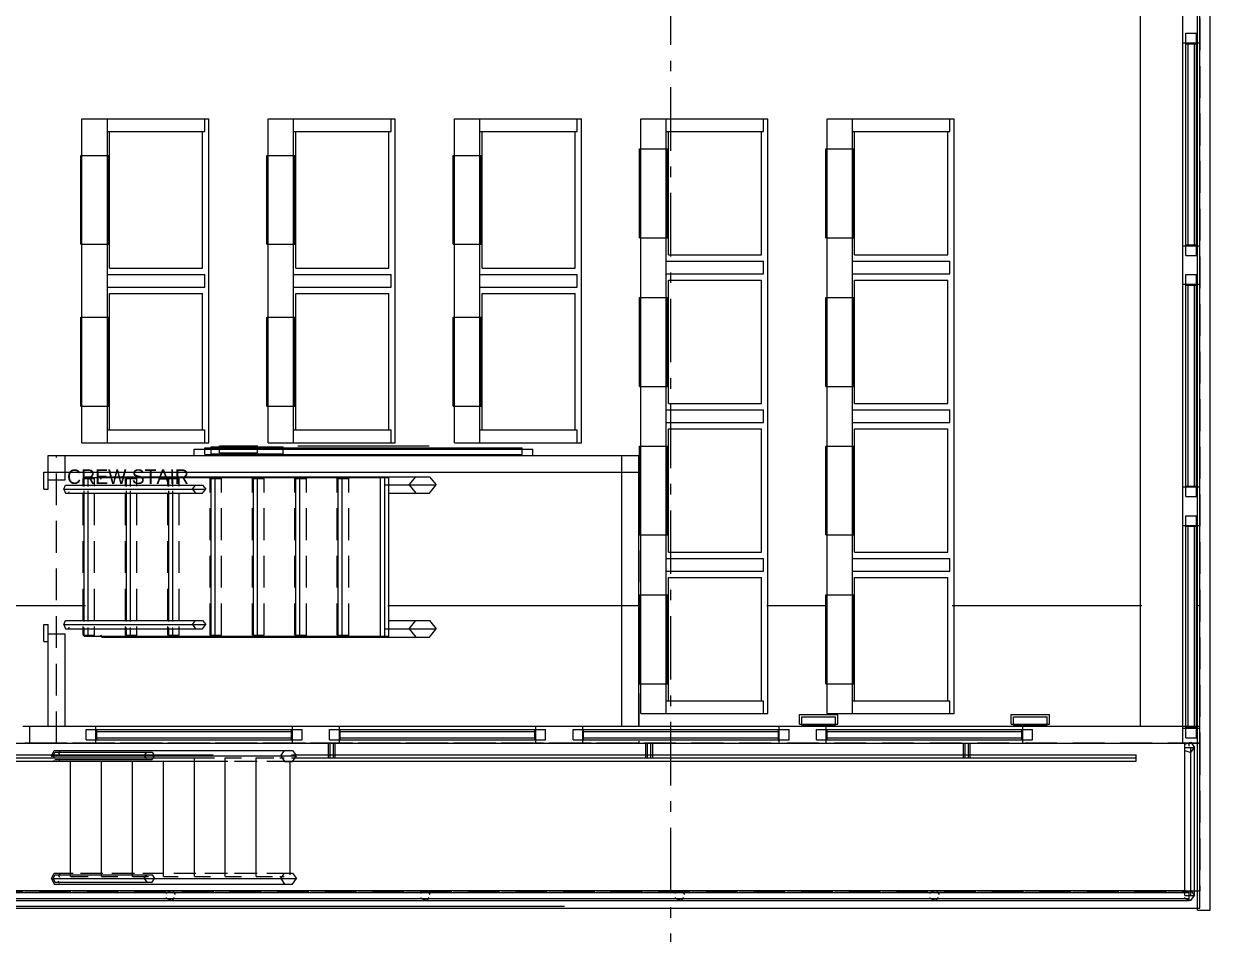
# Model space of a CAD drawing. Extents: x 5 to 836, y 5 to 589.
# Drawn here: x 381.9 to 494, y 383.9 to 470 of the extents above; entities that cross this region are included whole.
import ezdxf

# ---------------------------------------------------------------- set-up
doc = ezdxf.new("R2010")
doc.units = 0
doc.linetypes.add('CENTER', pattern=[10, 6, -1.5, 1, -1.5])
doc.linetypes.add('DASHED', pattern=[4.5, 3, -1.5])
for name, color, linetype in [('CENTRE', 4, 'CENTER'), ('CUT', 7, 'CONTINUOUS'), ('DETAIL', 8, 'CONTINUOUS'), ('GA', 4, 'DASHED'), ('GA-TEXT', 4, 'CONTINUOUS'), ('MARKING', 4, 'DASHED'), ('OUTLINE', 7, 'CONTINUOUS')]:
    doc.layers.add(name, color=color, linetype=linetype)

msp = doc.modelspace()

# ---------------------------------------------------------------- linework, layer by layer
at = {"layer": 'CENTRE'}
msp.add_line((443, 564), (443, 377), dxfattribs=at)
at = {"layer": 'CUT'}
for p, q in [((491.4, 468.18), (491.4, 471.82)), ((493, 468.18), (493, 471.82)), ((491.7, 468.1), (491.7, 469.1)), ((491.7, 469.1), (492.7, 469.1)), ((492.7, 468.1), (492.7, 469.1)), ((491.4, 468.18), (493, 468.18)), ((491.7, 468.1), (492.7, 468.1)), ((491.9, 449.1), (491.9, 468.1)), ((492.5, 449.1), (492.5, 468.1)), ((491.4, 445.38), (491.4, 449.02)), ((491.4, 449.02), (493, 449.02)), ((491.7, 449.1), (492.7, 449.1)), ((491.7, 448.1), (491.7, 449.1)), ((492.7, 448.1), (492.7, 449.1)), ((493, 445.38), (493, 449.02)), ((491.7, 448.1), (492.7, 448.1)), ((491.7, 445.3), (491.7, 446.3)), ((491.7, 446.3), (492.7, 446.3)), ((492.7, 445.3), (492.7, 446.3)), ((491.4, 445.38), (493, 445.38)), ((491.7, 445.3), (492.7, 445.3)), ((491.9, 426.3), (491.9, 445.3)), ((492.5, 426.3), (492.5, 445.3)), ((398, 429.8), (430, 429.8)), ((398, 429.2), (398, 429.8)), ((399, 429.9), (429, 429.9)), ((399, 429.28), (399, 429.9)), ((399.6, 430), (406.4, 430)), ((399.6, 429.36), (399.6, 430)), ((399.6, 429.36), (406.4, 429.36)), ((400.4, 430.1), (404, 430.1)), ((400.4, 429.44), (400.4, 430.1)), ((400.4, 429.44), (404, 429.44)), ((404, 429.44), (404, 430.1)), ((406.4, 429.36), (406.4, 430)), ((429, 429.28), (429, 429.9)), ((430, 429.2), (430, 429.8)), ((384.2, 429.2), (440, 429.2)), ((384.2, 426), (384.2, 429.2)), ((385.8, 426.88), (385.8, 429.2)), ((399, 429.28), (429, 429.28)), ((438.4, 403.6), (438.4, 429.2)), ((440, 403.6), (440, 429.2)), ((383.8, 427.6), (440, 427.6)), ((383.8, 426), (383.8, 427.6)), ((418.33, 426.4), (418.96, 427.18)), ((418.96, 427.18), (420.24, 427.18)), ((420.24, 427.18), (420.87, 426.4)), ((383.8, 426), (384.2, 426)), ((384.2, 426.88), (385.8, 426.88)), ((397.83, 426), (398.14, 426.38)), ((397.83, 426), (397.9, 425.91)), ((398.14, 426.38), (398.78, 426.38)), ((398.78, 426.38), (399.1, 426)), ((398.78, 425.62), (399.1, 426)), ((415.6, 427.1), (416, 427.1)), ((415.6, 412.1), (415.6, 427.1)), ((416, 412.1), (416, 427.1)), ((418.33, 426.4), (418.96, 425.62)), ((420.24, 425.62), (420.87, 426.4)), ((491.4, 422.58), (491.4, 426.22)), ((491.4, 426.22), (493, 426.22)), ((491.7, 426.3), (492.7, 426.3)), ((491.7, 425.3), (491.7, 426.3)), ((492.7, 425.3), (492.7, 426.3)), ((493, 422.58), (493, 426.22)), ((397.9, 425.91), (398.14, 425.62)), ((398.14, 425.62), (398.78, 425.62)), ((418.96, 425.62), (420.24, 425.62)), ((491.7, 425.3), (492.7, 425.3)), ((491.7, 422.5), (491.7, 423.5)), ((491.7, 423.5), (492.7, 423.5)), ((492.7, 422.5), (492.7, 423.5)), ((491.4, 422.58), (493, 422.58)), ((491.7, 422.5), (492.7, 422.5)), ((491.9, 403.5), (491.9, 422.5)), ((492.5, 403.5), (492.5, 422.5)), ((383.8, 413.2), (384.2, 413.2)), ((383.8, 411.6), (383.8, 413.2)), ((384.2, 403.6), (384.2, 413.2)), ((397.83, 413.2), (398.14, 413.58)), ((397.83, 413.2), (398.14, 412.82)), ((398.14, 413.58), (398.78, 413.58)), ((398.14, 412.82), (398.78, 412.82)), ((398.78, 413.58), (399.1, 413.2)), ((398.78, 412.82), (399.1, 413.2)), ((418.33, 412.8), (418.96, 413.58)), ((418.33, 412.8), (418.96, 412.02)), ((418.96, 413.58), (420.24, 413.58)), ((420.24, 413.58), (420.87, 412.8)), ((420.24, 412.02), (420.87, 412.8)), ((383.8, 411.6), (384.2, 411.6)), ((384.2, 412.32), (385.8, 412.32)), ((385.8, 403.6), (385.8, 412.32)), ((415.6, 412.1), (416, 412.1)), ((418.96, 412.02), (420.24, 412.02)), ((382.48, 402), (382.48, 403.6)), ((382.48, 403.6), (388.72, 403.6)), ((388.72, 402), (388.72, 403.6)), ((407.28, 402), (407.28, 403.6)), ((407.28, 403.6), (411.72, 403.6)), ((411.72, 402), (411.72, 403.6)), ((430.28, 402), (430.28, 403.6)), ((430.28, 403.6), (434.72, 403.6)), ((434.72, 402), (434.72, 403.6)), ((438.4, 403.6), (440, 403.6)), ((453.28, 402), (453.28, 403.6)), ((453.28, 403.6), (457.72, 403.6)), ((455.4, 403.7), (455.4, 404.5)), ((455.4, 404.5), (458.6, 404.5)), ((455.4, 403.7), (458.6, 403.7)), ((457.72, 402), (457.72, 403.6)), ((458.6, 403.7), (458.6, 404.5)), ((475.4, 403.7), (475.4, 404.5)), ((475.4, 404.5), (478.6, 404.5)), ((475.4, 403.7), (478.6, 403.7)), ((476.28, 402), (476.28, 403.6)), ((476.28, 403.6), (493, 403.6)), ((478.6, 403.7), (478.6, 404.5)), ((493, 402), (493, 403.6)), ((387.8, 402.3), (387.8, 403.3)), ((387.8, 403.3), (388.8, 403.3)), ((388.8, 402.3), (388.8, 403.3)), ((388.8, 403.1), (407.2, 403.1)), ((388.8, 402.5), (407.2, 402.5)), ((407.2, 402.3), (407.2, 403.3)), ((407.2, 403.3), (408.2, 403.3)), ((408.2, 402.3), (408.2, 403.3)), ((410.8, 402.3), (410.8, 403.3)), ((410.8, 403.3), (411.8, 403.3)), ((411.8, 402.3), (411.8, 403.3)), ((411.8, 403.1), (430.2, 403.1)), ((411.8, 402.5), (430.2, 402.5)), ((430.2, 402.3), (430.2, 403.3)), ((430.2, 403.3), (431.2, 403.3)), ((431.2, 402.3), (431.2, 403.3)), ((433.8, 402.3), (433.8, 403.3)), ((433.8, 403.3), (434.8, 403.3)), ((434.8, 402.3), (434.8, 403.3)), ((434.8, 403.1), (453.2, 403.1)), ((434.8, 402.5), (453.2, 402.5)), ((453.2, 402.3), (453.2, 403.3)), ((453.2, 403.3), (454.2, 403.3)), ((454.2, 402.3), (454.2, 403.3)), ((456.8, 402.3), (456.8, 403.3)), ((456.8, 403.3), (457.8, 403.3)), ((457.8, 402.3), (457.8, 403.3)), ((457.8, 403.1), (476.2, 403.1)), ((457.8, 402.5), (476.2, 402.5)), ((476.2, 402.3), (476.2, 403.3)), ((476.2, 403.3), (477.2, 403.3)), ((477.2, 402.3), (477.2, 403.3)), ((491.4, 403.42), (493, 403.42)), ((491.4, 402), (491.4, 403.42)), ((491.7, 403.5), (492.7, 403.5)), ((491.7, 402.5), (491.7, 403.5)), ((491.7, 402.5), (492.7, 402.5)), ((492.7, 402.5), (492.7, 403.5)), ((382.48, 402), (388.72, 402)), ((387.8, 402.3), (388.8, 402.3)), ((406.18, 400.8), (406.55, 401.32)), ((406.55, 401.32), (407.29, 401.32)), ((407.2, 402.3), (408.2, 402.3)), ((407.28, 402), (411.72, 402)), ((407.29, 401.32), (407.67, 400.8)), ((410.8, 402.3), (411.8, 402.3)), ((430.2, 402.3), (431.2, 402.3)), ((430.28, 402), (434.72, 402)), ((433.8, 402.3), (434.8, 402.3)), ((453.2, 402.3), (454.2, 402.3)), ((453.28, 402), (457.72, 402)), ((456.8, 402.3), (457.8, 402.3)), ((476.2, 402.3), (477.2, 402.3)), ((476.28, 402), (493, 402)), ((393.27, 400.8), (393.52, 401.15)), ((393.27, 400.8), (393.52, 400.45)), ((393.52, 401.15), (394.02, 401.15)), ((393.52, 400.45), (394.02, 400.45)), ((394.02, 401.15), (394.26, 400.8)), ((394.02, 400.45), (394.26, 400.8)), ((406.18, 400.8), (406.55, 400.28)), ((406.55, 400.28), (407.29, 400.28)), ((407.29, 400.28), (407.67, 400.8)), ((393.27, 389.2), (393.52, 389.55)), ((393.27, 389.2), (393.52, 388.85)), ((393.52, 389.55), (394.02, 389.55)), ((394.02, 389.55), (394.26, 389.2)), ((394.02, 388.85), (394.26, 389.2)), ((406.18, 389.2), (406.55, 389.72)), ((406.18, 389.2), (406.55, 388.68)), ((406.55, 389.72), (407.29, 389.72)), ((407.29, 389.72), (407.67, 389.2)), ((407.29, 388.68), (407.67, 389.2)), ((393.52, 388.85), (394.02, 388.85)), ((406.55, 388.68), (407.29, 388.68))]:
    msp.add_line(p, q, dxfattribs=at)
at = {"layer": 'DETAIL'}
for p, q in [((492.8, 386.2), (492.8, 553.8)), ((494, 386.2), (494, 553.8)), ((493, 386.4), (493, 553.6)), ((491.4, 402), (491.4, 538)), ((487.4, 403.6), (487.4, 536.4)), ((491.7, 448.1), (491.7, 469.1)), ((491.7, 469.1), (492.7, 469.1)), ((492.7, 448.1), (492.7, 469.1)), ((491.4, 468.18), (493, 468.18)), ((491.7, 468.1), (492.7, 468.1)), ((491.9, 449.1), (491.9, 468.1)), ((492.5, 449.1), (492.5, 468.1)), ((387.4, 430.4), (387.4, 461)), ((387.4, 461), (399.4, 461)), ((389.8, 430.4), (389.8, 461)), ((399, 459.8), (399, 461)), ((399.4, 430.4), (399.4, 461)), ((405, 461), (417, 461)), ((405, 430.4), (405, 461)), ((407.4, 430.4), (407.4, 461)), ((416.6, 459.8), (416.6, 461)), ((417, 430.4), (417, 461)), ((422.6, 461), (434.6, 461)), ((422.6, 430.4), (422.6, 461)), ((425, 430.4), (425, 461)), ((434.2, 459.8), (434.2, 461)), ((434.6, 430.4), (434.6, 461)), ((440.2, 461), (452.2, 461)), ((440.2, 404.8), (440.2, 461)), ((442.6, 404.8), (442.6, 461)), ((451.8, 459.8), (451.8, 461)), ((452.2, 404.8), (452.2, 461)), ((457.8, 404.8), (457.8, 461)), ((457.8, 461), (469.8, 461)), ((460.2, 404.8), (460.2, 461)), ((469.4, 459.8), (469.4, 461)), ((469.8, 404.8), (469.8, 461)), ((389.8, 459.8), (399, 459.8)), ((390, 446.9), (390, 459.8)), ((398.8, 446.9), (398.8, 459.8)), ((407.4, 459.8), (416.6, 459.8)), ((407.6, 446.9), (407.6, 459.8)), ((416.4, 446.9), (416.4, 459.8)), ((425, 459.8), (434.2, 459.8)), ((425.2, 446.9), (425.2, 459.8)), ((434, 446.9), (434, 459.8)), ((442.6, 459.8), (451.8, 459.8)), ((442.8, 448.15), (442.8, 459.8)), ((451.6, 448.15), (451.6, 459.8)), ((460.2, 459.8), (469.4, 459.8)), ((460.4, 448.15), (460.4, 459.8)), ((469.2, 448.15), (469.2, 459.8)), ((387.28, 449.15), (387.28, 457.55)), ((387.28, 457.55), (389.92, 457.55)), ((389.92, 449.15), (389.92, 457.55)), ((404.88, 457.55), (407.52, 457.55)), ((404.88, 449.15), (404.88, 457.55)), ((407.52, 449.15), (407.52, 457.55)), ((422.48, 457.55), (425.12, 457.55)), ((422.48, 449.15), (422.48, 457.55)), ((425.12, 449.15), (425.12, 457.55)), ((440.08, 449.77), (440.08, 458.17)), ((440.08, 458.17), (442.72, 458.17)), ((442.72, 449.77), (442.72, 458.17)), ((457.68, 458.17), (460.32, 458.17)), ((457.68, 449.77), (457.68, 458.17)), ((460.32, 449.77), (460.32, 458.17)), ((440.08, 449.77), (442.72, 449.77)), ((457.68, 449.77), (460.32, 449.77)), ((387.28, 449.15), (389.92, 449.15)), ((404.88, 449.15), (407.52, 449.15)), ((422.48, 449.15), (425.12, 449.15)), ((491.4, 449.02), (493, 449.02)), ((491.7, 449.1), (492.7, 449.1)), ((442.6, 447.55), (451.8, 447.55)), ((442.8, 448.15), (451.6, 448.15)), ((451.8, 446.35), (451.8, 447.55)), ((460.2, 447.55), (469.4, 447.55)), ((460.4, 448.15), (469.2, 448.15)), ((469.4, 446.35), (469.4, 447.55)), ((491.7, 448.1), (492.7, 448.1)), ((389.8, 446.3), (399, 446.3)), ((390, 446.9), (398.8, 446.9)), ((399, 445.1), (399, 446.3)), ((407.4, 446.3), (416.6, 446.3)), ((407.6, 446.9), (416.4, 446.9)), ((416.6, 445.1), (416.6, 446.3)), ((425, 446.3), (434.2, 446.3)), ((425.2, 446.9), (434, 446.9)), ((434.2, 445.1), (434.2, 446.3)), ((442.6, 446.35), (451.8, 446.35)), ((460.2, 446.35), (469.4, 446.35)), ((491.7, 446.3), (492.7, 446.3)), ((491.7, 425.3), (491.7, 446.3)), ((492.7, 425.3), (492.7, 446.3)), ((389.8, 445.1), (399, 445.1)), ((407.4, 445.1), (416.6, 445.1)), ((425, 445.1), (434.2, 445.1)), ((442.8, 434.1), (442.8, 445.75)), ((442.8, 445.75), (451.6, 445.75)), ((451.6, 434.1), (451.6, 445.75)), ((460.4, 445.75), (469.2, 445.75)), ((460.4, 434.1), (460.4, 445.75)), ((469.2, 434.1), (469.2, 445.75)), ((491.4, 445.38), (493, 445.38)), ((491.7, 445.3), (492.7, 445.3)), ((491.9, 426.3), (491.9, 445.3)), ((492.5, 426.3), (492.5, 445.3)), ((390, 431.6), (390, 444.5)), ((390, 444.5), (398.8, 444.5)), ((398.8, 431.6), (398.8, 444.5)), ((407.6, 444.5), (416.4, 444.5)), ((407.6, 431.6), (407.6, 444.5)), ((416.4, 431.6), (416.4, 444.5)), ((425.2, 444.5), (434, 444.5)), ((425.2, 431.6), (425.2, 444.5)), ((434, 431.6), (434, 444.5)), ((440.08, 435.72), (440.08, 444.12)), ((440.08, 444.12), (442.72, 444.12)), ((442.72, 435.72), (442.72, 444.12)), ((457.68, 444.12), (460.32, 444.12)), ((457.68, 435.72), (457.68, 444.12)), ((460.32, 435.72), (460.32, 444.12)), ((387.28, 433.85), (387.28, 442.25)), ((387.28, 442.25), (389.92, 442.25)), ((389.92, 433.85), (389.92, 442.25)), ((404.88, 442.25), (407.52, 442.25)), ((404.88, 433.85), (404.88, 442.25)), ((407.52, 433.85), (407.52, 442.25)), ((422.48, 442.25), (425.12, 442.25)), ((422.48, 433.85), (422.48, 442.25)), ((425.12, 433.85), (425.12, 442.25)), ((440.08, 435.72), (442.72, 435.72)), ((457.68, 435.72), (460.32, 435.72)), ((387.28, 433.85), (389.92, 433.85)), ((404.88, 433.85), (407.52, 433.85)), ((422.48, 433.85), (425.12, 433.85)), ((442.8, 434.1), (451.6, 434.1)), ((460.4, 434.1), (469.2, 434.1)), ((442.6, 433.5), (451.8, 433.5)), ((451.8, 432.3), (451.8, 433.5)), ((460.2, 433.5), (469.4, 433.5)), ((469.4, 432.3), (469.4, 433.5)), ((389.8, 431.6), (399, 431.6)), ((399, 430.4), (399, 431.6)), ((407.4, 431.6), (416.6, 431.6)), ((416.6, 430.4), (416.6, 431.6)), ((425, 431.6), (434.2, 431.6)), ((434.2, 430.4), (434.2, 431.6)), ((442.6, 432.3), (451.8, 432.3)), ((442.8, 420.05), (442.8, 431.7)), ((442.8, 431.7), (451.6, 431.7)), ((451.6, 420.05), (451.6, 431.7)), ((460.2, 432.3), (469.4, 432.3)), ((460.4, 431.7), (469.2, 431.7)), ((460.4, 420.05), (460.4, 431.7)), ((469.2, 420.05), (469.2, 431.7)), ((387.4, 430.4), (399.4, 430.4)), ((398, 429.8), (399.68, 429.8)), ((398, 429.2), (398, 429.8)), ((399, 429.28), (399, 429.9)), ((399, 429.9), (429, 429.9)), ((399.6, 430), (406.4, 430)), ((399.6, 429.36), (399.6, 430)), ((399.6, 429.36), (406.4, 429.36)), ((400.4, 430.1), (404, 430.1)), ((400.4, 429.44), (400.4, 430.1)), ((400.4, 429.44), (404, 429.44)), ((404, 429.44), (404, 430.1)), ((405, 430.4), (417, 430.4)), ((406.24, 429.8), (430, 429.8)), ((406.4, 429.36), (406.4, 430)), ((422.6, 430.4), (434.6, 430.4)), ((429, 429.28), (429, 429.9)), ((430, 429.2), (430, 429.8)), ((440.08, 421.68), (440.08, 430.07)), ((440.08, 430.07), (442.72, 430.07)), ((442.72, 421.68), (442.72, 430.07)), ((457.68, 430.07), (460.32, 430.07)), ((457.68, 421.68), (457.68, 430.07)), ((460.32, 421.68), (460.32, 430.07)), ((384.2, 429.2), (440, 429.2)), ((384.2, 426), (384.2, 429.2)), ((385.8, 426.88), (385.8, 429.2)), ((399, 429.28), (429, 429.28)), ((438.4, 403.6), (438.4, 429.2)), ((440, 403.6), (440, 429.2)), ((383.8, 427.6), (440, 427.6)), ((383.8, 426), (383.8, 427.6)), ((389.19, 426.96), (389.28, 427.18)), ((389.28, 427.18), (420.24, 427.18)), ((383.8, 426), (384.2, 426)), ((384.2, 426.88), (385.8, 426.88)), ((385.69, 426), (385.85, 426.38)), ((385.69, 426), (399.1, 426)), ((385.69, 426), (385.85, 425.62)), ((385.85, 426.38), (398.78, 426.38)), ((387.6, 427.1), (416.4, 427.1)), ((387.6, 426.27), (387.6, 427.1)), ((388, 426.27), (388, 427.1)), ((391.6, 426.27), (391.6, 427.1)), ((392, 426.27), (392, 427.1)), ((392.4, 426.96), (392.4, 427.1)), ((395.6, 426.27), (395.6, 427.1)), ((396, 426.27), (396, 427.1)), ((396.4, 426.96), (396.4, 427.1)), ((399.6, 412.1), (399.6, 427.1)), ((400, 412.1), (400, 427.1)), ((400.4, 426.96), (400.4, 427.1)), ((403.6, 412.1), (403.6, 427.1)), ((404, 412.1), (404, 427.1)), ((404.4, 426.96), (404.4, 427.1)), ((407.6, 412.1), (407.6, 427.1)), ((408, 412.1), (408, 427.1)), ((408.4, 426.96), (408.4, 427.1)), ((411.6, 412.1), (411.6, 427.1)), ((412, 412.1), (412, 427.1)), ((412.4, 426.96), (412.4, 427.1)), ((415.6, 412.1), (415.6, 427.1)), ((415.95, 426.4), (420.87, 426.4)), ((416, 412.1), (416, 427.1)), ((416.4, 412.1), (416.4, 427.1)), ((491.4, 426.22), (493, 426.22)), ((491.7, 426.3), (492.7, 426.3)), ((385.85, 425.62), (398.78, 425.62)), ((386.15, 425.62), (386.2, 425.75)), ((387.6, 413.49), (387.6, 425.85)), ((388, 413.49), (388, 425.85)), ((391.6, 413.49), (391.6, 425.85)), ((392, 413.49), (392, 425.85)), ((395.6, 413.49), (395.6, 425.85)), ((396, 413.49), (396, 425.85)), ((416.32, 425.62), (420.24, 425.62)), ((491.7, 425.3), (492.7, 425.3)), ((491.7, 402.5), (491.7, 423.5)), ((491.7, 423.5), (492.7, 423.5)), ((492.7, 402.5), (492.7, 423.5)), ((440.08, 421.68), (442.72, 421.68)), ((457.68, 421.68), (460.32, 421.68)), ((491.4, 422.58), (493, 422.58)), ((491.7, 422.5), (492.7, 422.5)), ((491.9, 403.5), (491.9, 422.5)), ((492.5, 403.5), (492.5, 422.5)), ((442.6, 419.45), (451.8, 419.45)), ((442.8, 420.05), (451.6, 420.05)), ((451.8, 418.25), (451.8, 419.45)), ((460.2, 419.45), (469.4, 419.45)), ((460.4, 420.05), (469.2, 420.05)), ((469.4, 418.25), (469.4, 419.45)), ((442.6, 418.25), (451.8, 418.25)), ((460.2, 418.25), (469.4, 418.25)), ((442.8, 406), (442.8, 417.65)), ((442.8, 417.65), (451.6, 417.65)), ((451.6, 406), (451.6, 417.65)), ((460.4, 417.65), (469.2, 417.65)), ((460.4, 406), (460.4, 417.65)), ((469.2, 406), (469.2, 417.65)), ((440.08, 407.62), (440.08, 416.02)), ((440.08, 416.02), (442.72, 416.02)), ((442.72, 407.62), (442.72, 416.02)), ((457.68, 416.02), (460.32, 416.02)), ((457.68, 407.62), (457.68, 416.02)), ((460.32, 407.62), (460.32, 416.02)), ((356.09, 415), (387.73, 415)), ((416.29, 415), (440.08, 415)), ((452.12, 415), (457.72, 415)), ((469.62, 415), (487.54, 415)), ((492.86, 415), (493, 415)), ((383.8, 413.2), (384.2, 413.2)), ((383.8, 411.6), (383.8, 413.2)), ((384.2, 403.6), (384.2, 413.2)), ((385.69, 413.2), (385.85, 413.58)), ((385.69, 413.2), (399.1, 413.2)), ((385.69, 413.2), (385.85, 412.82)), ((385.85, 413.58), (398.78, 413.58)), ((385.85, 412.82), (398.78, 412.82)), ((386.15, 412.82), (386.2, 412.95)), ((387.6, 412.1), (387.6, 412.93)), ((388, 412.1), (388, 412.93)), ((391.6, 412.1), (391.6, 412.93)), ((392, 412.1), (392, 412.93)), ((395.6, 412.1), (395.6, 412.93)), ((396, 412.1), (396, 412.93)), ((415.95, 412.8), (420.87, 412.8)), ((416.32, 413.58), (420.24, 413.58)), ((383.8, 411.6), (384.2, 411.6)), ((384.2, 412.32), (385.8, 412.32)), ((385.8, 403.6), (385.8, 412.32)), ((387.6, 412.1), (416.4, 412.1)), ((389.19, 412.24), (389.28, 412.02)), ((389.28, 412.02), (420.24, 412.02)), ((392.4, 412.1), (392.4, 412.24)), ((396.4, 412.1), (396.4, 412.24)), ((400.4, 412.1), (400.4, 412.24)), ((404.4, 412.1), (404.4, 412.24)), ((408.4, 412.1), (408.4, 412.24)), ((412.4, 412.1), (412.4, 412.24)), ((440.08, 407.62), (442.72, 407.62)), ((457.68, 407.62), (460.32, 407.62)), ((442.6, 406), (451.8, 406)), ((451.8, 404.8), (451.8, 406)), ((460.2, 406), (469.4, 406)), ((469.4, 404.8), (469.4, 406)), ((440.2, 404.8), (452.2, 404.8)), ((455.2, 403.78), (455.2, 404.7)), ((455.2, 404.7), (458.8, 404.7)), ((457.8, 404.8), (469.8, 404.8)), ((458.8, 403.78), (458.8, 404.7)), ((475.2, 403.78), (475.2, 404.7)), ((475.2, 404.7), (478.8, 404.7)), ((478.8, 403.78), (478.8, 404.7)), ((382.48, 402), (382.48, 403.6)), ((382.48, 403.6), (491.89, 403.6)), ((388.72, 402), (388.72, 403.6)), ((407.28, 402), (407.28, 403.6)), ((411.72, 402), (411.72, 403.6)), ((430.28, 402), (430.28, 403.6)), ((434.72, 402), (434.72, 403.6)), ((453.28, 402), (453.28, 403.6)), ((455.2, 403.78), (458.8, 403.78)), ((455.4, 404.5), (458.6, 404.5)), ((455.4, 403.7), (455.4, 403.97)), ((455.4, 403.7), (458.6, 403.7)), ((457.72, 402), (457.72, 403.6)), ((458.6, 403.7), (458.6, 404.5)), ((475.2, 403.78), (478.8, 403.78)), ((475.4, 404.5), (478.6, 404.5)), ((475.4, 403.7), (475.4, 403.97)), ((475.4, 403.7), (478.6, 403.7)), ((476.28, 402), (476.28, 403.6)), ((478.6, 403.7), (478.6, 404.5)), ((492.72, 403.6), (493, 403.6)), ((387.8, 402.3), (387.8, 403.3)), ((387.8, 403.3), (408.2, 403.3)), ((388.8, 402.3), (388.8, 403.3)), ((388.8, 403.1), (407.2, 403.1)), ((388.8, 402.5), (407.2, 402.5)), ((407.2, 402.3), (407.2, 403.3)), ((408.2, 402.3), (408.2, 403.3)), ((410.8, 402.3), (410.8, 403.3)), ((410.8, 403.3), (431.2, 403.3)), ((411.8, 402.3), (411.8, 403.3)), ((411.8, 403.1), (430.2, 403.1)), ((411.8, 402.5), (430.2, 402.5)), ((430.2, 402.3), (430.2, 403.3)), ((431.2, 402.3), (431.2, 403.3)), ((433.8, 402.3), (433.8, 403.3)), ((433.8, 403.3), (454.2, 403.3)), ((434.8, 402.3), (434.8, 403.3)), ((434.8, 403.1), (453.2, 403.1)), ((434.8, 402.5), (453.2, 402.5)), ((453.2, 402.3), (453.2, 403.3)), ((454.2, 402.3), (454.2, 403.3)), ((456.8, 402.3), (456.8, 403.3)), ((456.8, 403.3), (477.2, 403.3)), ((457.8, 402.3), (457.8, 403.3)), ((457.8, 403.1), (476.2, 403.1)), ((457.8, 402.5), (476.2, 402.5)), ((476.2, 402.3), (476.2, 403.3)), ((477.2, 402.3), (477.2, 403.3)), ((491.4, 403.42), (493, 403.42)), ((491.7, 403.5), (492.7, 403.5)), ((491.7, 402.5), (492.7, 402.5)), ((382.48, 402), (493, 402)), ((384.52, 400.8), (384.76, 401.32)), ((384.76, 401.32), (407.29, 401.32)), ((385.24, 401.32), (385.34, 401.11)), ((387.8, 402.3), (408.2, 402.3)), ((410.68, 400.6), (410.68, 402)), ((410.8, 402.3), (431.2, 402.3)), ((410.84, 400.6), (410.84, 402)), ((411.16, 400.6), (411.16, 402)), ((411.32, 400.6), (411.32, 402)), ((433.8, 402.3), (454.2, 402.3)), ((440.68, 400.6), (440.68, 402)), ((440.84, 400.6), (440.84, 402)), ((441.16, 400.6), (441.16, 402)), ((441.32, 400.6), (441.32, 402)), ((456.8, 402.3), (477.2, 402.3)), ((470.68, 400.6), (470.68, 402)), ((470.84, 400.6), (470.84, 402)), ((471.16, 400.6), (471.16, 402)), ((471.32, 400.6), (471.32, 402)), ((491.6, 401.89), (492.15, 402.08)), ((491.6, 387.6), (491.6, 401.89)), ((491.6, 401.6), (492.5, 401.6)), ((492.15, 402.08), (492.5, 401.6)), ((492.15, 387.6), (492.15, 401.6)), ((492.15, 401.12), (492.5, 401.6)), ((492.5, 387.6), (492.5, 401.6)), ((229, 400.91), (399.79, 400.91)), ((229, 400.6), (399.93, 400.6)), ((229, 400.29), (401.19, 400.29)), ((384.52, 400.8), (407.67, 400.8)), ((384.52, 400.8), (384.56, 400.7)), ((384.68, 400.8), (384.84, 401.15)), ((384.68, 400.8), (384.73, 400.68)), ((384.71, 400.38), (384.76, 400.28)), ((384.84, 401.15), (394.02, 401.15)), ((384.84, 400.45), (394.02, 400.45)), ((385.16, 401.15), (385.27, 400.92)), ((385.24, 400.28), (385.29, 400.38)), ((386.32, 389.4), (386.32, 400.32)), ((389.25, 389.4), (389.25, 400.32)), ((392.17, 389.4), (392.17, 400.32)), ((395.09, 389.4), (395.09, 400.32)), ((398.02, 389.4), (398.02, 400.6)), ((400.94, 389.4), (400.94, 400.6)), ((400.94, 400.6), (402.47, 400.6)), ((401.8, 400.29), (403.94, 400.29)), ((403.86, 389.4), (403.86, 400.6)), ((403.86, 400.6), (405.53, 400.6)), ((404.88, 400.29), (487, 400.29)), ((406.09, 400.6), (406.51, 400.6)), ((407.06, 389.54), (407.06, 400.32)), ((407.21, 400.91), (487, 400.91)), ((407.21, 400.6), (487, 400.6)), ((487, 400.29), (487, 400.91)), ((491.6, 401.31), (492.15, 401.12)), ((384.52, 389.2), (384.76, 389.72)), ((384.52, 389.2), (407.67, 389.2)), ((384.52, 389.2), (384.76, 388.68)), ((384.68, 389.2), (384.84, 389.55)), ((384.68, 389.2), (384.84, 388.85)), ((384.76, 389.72), (386.57, 389.72)), ((384.84, 389.55), (394.02, 389.55)), ((385.16, 389.55), (385.27, 389.32)), ((385.24, 389.72), (385.34, 389.51)), ((386.32, 389.4), (387.99, 389.4)), ((387.27, 389.72), (389.37, 389.72)), ((389.25, 389.4), (390.78, 389.4)), ((390.21, 389.72), (392.36, 389.72)), ((392.17, 389.4), (393.7, 389.4)), ((393.14, 389.72), (395.15, 389.72)), ((395.09, 389.4), (396.48, 389.4)), ((396.07, 389.72), (398.17, 389.72)), ((398.02, 389.4), (399.55, 389.4)), ((399.01, 389.72), (401.15, 389.72)), ((400.94, 389.4), (402.47, 389.4)), ((401.8, 389.72), (403.94, 389.72)), ((403.86, 389.4), (405.39, 389.4)), ((404.88, 389.72), (407.29, 389.72)), ((406.09, 389.4), (406.51, 389.4)), ((35.28, 388.08), (491.72, 388.08)), ((225.64, 387.89), (492, 387.89)), ((384.76, 388.68), (407.29, 388.68)), ((384.84, 388.85), (394.02, 388.85)), ((385.16, 388.85), (385.22, 388.97)), ((385.24, 388.68), (385.29, 388.78)), ((395.38, 387.89), (395.94, 388.08)), ((395.38, 387.78), (395.38, 387.89)), ((395.94, 388.08), (396.22, 387.7)), ((419.44, 387.89), (420, 388.08)), ((419.44, 387.78), (419.44, 387.89)), ((420, 388.08), (420.27, 387.7)), ((443.49, 387.89), (444.05, 388.08)), ((443.49, 387.78), (443.49, 387.89)), ((444.05, 388.08), (444.33, 387.7)), ((467.54, 387.89), (468.1, 388.08)), ((467.54, 387.78), (467.54, 387.89)), ((468.1, 388.08), (468.38, 387.7)), ((491.6, 387.89), (492.15, 388.08)), ((492, 387.12), (492, 387.98)), ((492.15, 388.08), (492.5, 387.6)), ((227.46, 387.31), (492, 387.31)), ((228.3, 387.12), (492, 387.12)), ((395.38, 387.31), (395.38, 387.42)), ((395.38, 387.31), (395.94, 387.12)), ((395.94, 387.12), (396.15, 387.41)), ((419.44, 387.31), (419.44, 387.42)), ((419.44, 387.31), (420, 387.12)), ((420, 387.12), (420.2, 387.41)), ((443.49, 387.31), (443.49, 387.42)), ((443.49, 387.31), (444.05, 387.12)), ((444.05, 387.12), (444.26, 387.41)), ((467.54, 387.31), (467.54, 387.42)), ((467.54, 387.31), (468.1, 387.12)), ((468.1, 387.12), (468.31, 387.41)), ((491.6, 387.6), (492.5, 387.6)), ((491.6, 387.31), (491.6, 387.42)), ((491.6, 387.31), (492.15, 387.12)), ((492.15, 387.12), (492.5, 387.6)), ((333.82, 386.6), (433, 386.6)), ((333.83, 386.4), (493, 386.4)), ((492.8, 386.2), (494, 386.2))]:
    msp.add_line(p, q, dxfattribs=at)
at = {"layer": 'GA'}
for p, q in [((493, 538), (493, 402)), ((385, 429.2), (440, 429.2)), ((385, 402), (385, 429.2)), ((440, 429.2), (440, 402)), ((223, 402), (493, 402)), ((493, 402), (363, 402)), ((440, 402), (385, 402)), ((493, 402), (493, 388)), ((493, 388), (223, 388))]:
    msp.add_line(p, q, dxfattribs=at)
at = {"layer": 'MARKING'}
for p, q in [((491.4, 468.11), (491.4, 472.03)), ((491.4, 445.3), (491.4, 449.22)), ((387.5, 427), (388.6, 427)), ((387.5, 426.3), (387.5, 427)), ((388.6, 426.3), (388.6, 427)), ((391.5, 427), (392.6, 427)), ((391.5, 426.3), (391.5, 427)), ((392.6, 426.3), (392.6, 427)), ((395.5, 427), (396.6, 427)), ((395.5, 426.3), (395.5, 427)), ((396.6, 426.3), (396.6, 427)), ((399.5, 427), (400.6, 427)), ((399.5, 412.2), (399.5, 427)), ((400.6, 412.2), (400.6, 427)), ((403.5, 427), (404.6, 427)), ((403.5, 412.2), (403.5, 427)), ((404.6, 412.2), (404.6, 427)), ((407.5, 427), (408.6, 427)), ((407.5, 412.2), (407.5, 427)), ((408.6, 412.2), (408.6, 427)), ((411.5, 427), (412.6, 427)), ((411.5, 412.2), (411.5, 427)), ((412.6, 412.2), (412.6, 427)), ((491.4, 422.49), (491.4, 426.41)), ((387.5, 413.6), (387.5, 425.74)), ((388.6, 413.6), (388.6, 425.74)), ((391.5, 413.6), (391.5, 425.74)), ((392.6, 413.6), (392.6, 425.74)), ((395.5, 413.6), (395.5, 425.74)), ((396.6, 413.6), (396.6, 425.74)), ((387.5, 412.2), (387.5, 413.04)), ((388.6, 412.2), (388.6, 413.04)), ((391.5, 412.2), (391.5, 413.04)), ((392.6, 412.2), (392.6, 413.04)), ((395.5, 412.2), (395.5, 413.04)), ((396.6, 412.2), (396.6, 413.04)), ((387.5, 412.2), (388.6, 412.2)), ((391.5, 412.2), (392.6, 412.2)), ((395.5, 412.2), (396.6, 412.2)), ((399.5, 412.2), (400.6, 412.2)), ((403.5, 412.2), (404.6, 412.2)), ((407.5, 412.2), (408.6, 412.2)), ((411.5, 412.2), (412.6, 412.2)), ((363.8, 403.6), (457.96, 403.6)), ((458.52, 403.6), (475.59, 403.6)), ((476.01, 403.6), (491.4, 403.6)), ((491.4, 403.6), (491.4, 403.74)), ((351.2, 402), (440.78, 402)), ((441.34, 402), (470.73, 402)), ((471.29, 402), (492, 402)), ((492, 401.72), (492, 402)), ((333.85, 388), (491.72, 388))]:
    msp.add_line(p, q, dxfattribs=at)
at = {"layer": 'OUTLINE'}
msp.add_line((407.8, 430.1), (420.2, 430.1), dxfattribs=at)

# ---------------------------------------------------------------- texts
at = {"layer": 'GA-TEXT'}
msp.add_text('CREW STAIR', height=1.37, dxfattribs=at).set_placement((386, 426.5))

doc.saveas('drawing.dxf')
